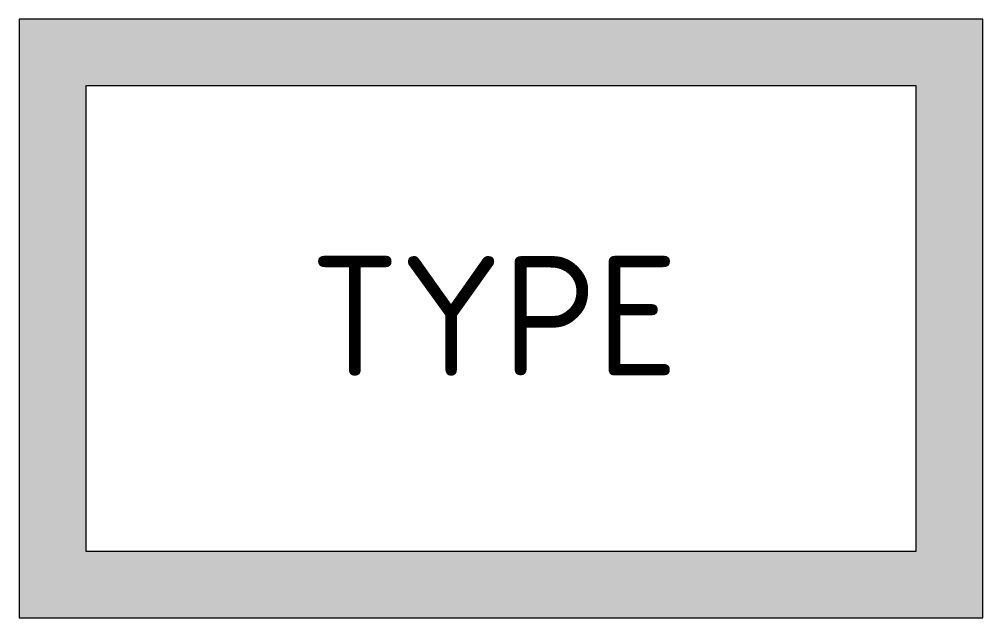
# Model space of a CAD drawing. Extents: x -7.3 to 7.3, y -4.5 to 4.5.
import ezdxf
from ezdxf.enums import TextEntityAlignment as Align

# ---------------------------------------------------------------- set-up
doc = ezdxf.new("R2010")
doc.units = 0
doc.header["$LTSCALE"] = 0.2
doc.styles.add('NLCS-ISO', font='NLCS-ISO.ttf')

msp = doc.modelspace()

# ---------------------------------------------------------------- hatches: boundary and pattern name
h = msp.add_hatch(color=256)
h.paths.add_polyline_path([(-7.25, 4.501), (-7.25, -4.501), (7.25, -4.501), (7.25, 4.501)])
h.paths.add_polyline_path([(6.25, 3.501), (6.25, -3.501), (-6.25, -3.501), (-6.25, 3.501)], flags=16)

# ---------------------------------------------------------------- linework, layer by layer
at = {"flags": 128}
for points in [[(-7.25, -4.501), (7.25, -4.501), (7.25, 4.501), (-7.25, 4.501)], [(-6.25, -3.501), (6.25, -3.501), (6.25, 3.501), (-6.25, 3.501)]]:
    msp.add_lwpolyline(points, close=True, dxfattribs=at)

# ---------------------------------------------------------------- texts
at = {"style": 'NLCS-ISO'}
msp.add_attdef('TYPE', text='', height=1.8, dxfattribs=at).set_placement((-0.105, 0.039), align=Align.MIDDLE_CENTER)

doc.saveas('drawing.dxf')
